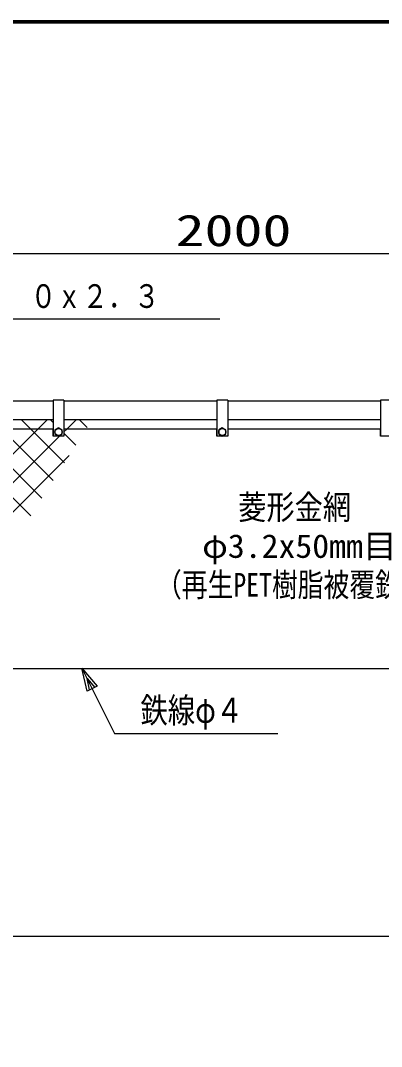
# Model space of a CAD drawing. Units: millimetres, scale not verified. Extents: x -4425 to 4425, y -3150 to 3150.
# Drawn here: x -2014 to -1352, y 1046 to 2925 of the extents above; entities that cross this region are included whole.
import ezdxf
from ezdxf.enums import TextEntityAlignment as Align

# ---------------------------------------------------------------- set-up
doc = ezdxf.new("R2010")
doc.units = ezdxf.units.MM
doc.header["$LTSCALE"] = 20
for name, color, linetype, lineweight in [('0-0_1', 7, 'Continuous', 25), ('0-1_EXTCNT-L', 1, 'Continuous', 25), ('0-4_Hatch', 8, 'Continuous', 25), ('0-5_WAKU', 7, 'Continuous', 25)]:
    doc.layers.add(name, color=color, linetype=linetype, lineweight=lineweight)
doc.styles.add('ＭＳ ゴシック', font='')
doc.styles.get('ＭＳ ゴシック').set_extended_font_data('MS Gothic')

msp = doc.modelspace()

# ---------------------------------------------------------------- linework, layer by layer
at = {"layer": '0-0_1'}
for p, q in [((-1953.99, 2227.43), (-2233.99, 2227.43)), ((-1953.99, 2229.43), (-1953.99, 2163.43)), ((-1933.99, 2229.43), (-1953.99, 2229.43)), ((-1933.99, 2229.43), (-1933.99, 2163.43)), ((-1653.99, 2227.43), (-1933.99, 2227.43)), ((-1653.99, 2229.43), (-1653.99, 2163.43)), ((-1633.99, 2229.43), (-1653.99, 2229.43)), ((-1633.99, 2229.43), (-1633.99, 2163.43)), ((-1353.99, 2227.43), (-1633.99, 2227.43)), ((-1353.99, 2229.43), (-1353.99, 2163.43)), ((-1333.99, 2229.43), (-1353.99, 2229.43)), ((-1953.99, 2193.43), (-2233.99, 2193.43)), ((-1653.99, 2193.43), (-1933.99, 2193.43)), ((-1353.99, 2193.43), (-1633.99, 2193.43)), ((-1953.99, 2176.43), (-2233.99, 2176.43)), ((-1953.99, 2176.43), (-2233.99, 2176.43)), ((-1933.99, 2163.43), (-1953.99, 2163.43)), ((-1933.99, 2163.43), (-1953.99, 2163.43)), ((-1653.99, 2176.43), (-1933.99, 2176.43)), ((-1653.99, 2176.43), (-1933.99, 2176.43)), ((-1633.99, 2163.43), (-1653.99, 2163.43)), ((-1633.99, 2163.43), (-1653.99, 2163.43)), ((-1353.99, 2176.43), (-1633.99, 2176.43)), ((-1353.99, 2176.43), (-1633.99, 2176.43)), ((-1333.99, 2163.43), (-1353.99, 2163.43)), ((-1333.99, 2163.43), (-1353.99, 2163.43)), ((-123.99, 1737.43), (-3163.99, 1737.43)), ((-123.99, 1247.43), (-3163.99, 1247.43))]:
    msp.add_line(p, q, dxfattribs=at)
at = {"layer": '0-0_1', "color": 4}
for points in [[(-2432.29, 2228.79), (-2315.38, 2378.79), (-1648.63, 2378.79)], [(-1901.17, 1738.79), (-1841.17, 1618.79), (-1541.92, 1618.79)], [(-1887.08, 1698.88), (-1891.78, 1720.01), (-1877.69, 1703.57)]]:
    msp.add_lwpolyline(points, dxfattribs=at)
at = {"layer": '0-0_1'}
for points in [[(-1943.99, 2178.71), (-1950.49, 2174.96), (-1950.49, 2167.45), (-1943.99, 2163.7), (-1937.49, 2167.45), (-1937.49, 2174.96)], [(-1643.99, 2178.71), (-1650.49, 2174.96), (-1650.49, 2167.45), (-1643.99, 2163.7), (-1637.49, 2167.45), (-1637.49, 2174.96)]]:
    msp.add_lwpolyline(points, close=True, dxfattribs=at)
at = {"layer": '0-0_1', "color": 4}
msp.add_lwpolyline([(-1891.78, 1696.53), (-1901.17, 1738.79), (-1872.99, 1705.92)], close=True, dxfattribs=at)
at = {"layer": '0-0_1'}
for centre in [(-1943.99, 2171.21), (-1643.99, 2171.21)]:
    msp.add_circle(centre, 6.5, dxfattribs=at)
at = {"layer": '0-1_EXTCNT-L', "color": 2}
msp.add_line((-2598.99, 2497.91), (-688.99, 2497.91), dxfattribs=at)
at = {"layer": '0-4_Hatch'}
for p, q in [((-1994.58, 2176.43), (-2011.58, 2193.43)), ((-1953.99, 2188.87), (-1958.55, 2193.43)), ((-1891.45, 2179.37), (-1905.52, 2193.43)), ((-1995.01, 2017.76), (-2153.68, 2176.43)), ((-1974.3, 2050.08), (-2100.65, 2176.43)), ((-1953.59, 2082.4), (-2047.62, 2176.43)), ((-1932.88, 2114.73), (-1994.58, 2176.43)), ((-1953.99, 2163.43), (-1953.99, 2176.43)), ((-1933.99, 2176.43), (-1933.99, 2163.43)), ((-1912.17, 2147.05), (-1933.99, 2168.87)), ((-1653.99, 2163.43), (-1653.99, 2176.43)), ((-1633.99, 2176.43), (-1633.99, 2163.43)), ((-1353.99, 2163.43), (-1353.99, 2176.43)), ((-2314.92, 1737.43), (-1924.4, 2127.95))]:
    msp.add_line(p, q, dxfattribs=at)
for points in [[(-3127.43, 1030.99), (-2910.99, 1247.43), (-2668.29, 1490.13), (-2643.99, 1514.43), (-2619.69, 1538.73), (-2420.99, 1737.43), (-1981.99, 2176.43), (-1964.99, 2193.43)], [(-1933.99, 2171.4), (-1928.95, 2176.43), (-1911.95, 2193.43)], [(-3163.99, 941.4), (-2857.95, 1247.43), (-2668.29, 1437.1), (-2643.99, 1461.4), (-2619.69, 1485.7), (-2367.95, 1737.43), (-1941.95, 2163.43)]]:
    msp.add_lwpolyline(points, dxfattribs=at)
at = {"layer": '0-5_WAKU'}
msp.add_line((-4047.89, 2922.86), (4198.11, 2922.86), dxfattribs=at)
msp.add_lwpolyline([(-4049.89, 2924.86), (4200.11, 2924.86), (4200.11, -2925.14), (-4049.89, -2925.14)], close=True, dxfattribs=at)
msp.add_lwpolyline([(-4045.89, -2921.14), (-4045.89, 2920.86), (4196.11, 2920.86)], dxfattribs=at)

# ---------------------------------------------------------------- texts
at = {"layer": '0-0_1', "color": 4, "style": 'ＭＳ ゴシック'}
for s, height, width, p in [('胴縁φ３４．０ｘ２．３', 43.41, 0.8, (-2268.13, 2385.44)), ('菱形金網', 44.6, 0.85, (-1614.79, 1997.92)), ('鉄線φ４', 45.92, 0.8, (-1793.92, 1624.96))]:
    msp.add_text(s, height=height, dxfattribs=dict(at, width=width)).set_placement(p, align=Align.BOTTOM_LEFT)
at = {"layer": '0-1_EXTCNT-L', "color": 3, "style": 'ＭＳ ゴシック', "width": 1.35}
msp.add_text('2000', height=57.77, dxfattribs=at).set_placement((-1729.49, 2494.3), align=Align.BOTTOM_LEFT)
at = {"layer": '0-1_EXTCNT-L', "color": 4, "style": 'ＭＳ ゴシック'}
for s, width, p in [('φ3.2x50mm目', 1.05, (-1680.73, 1927.74)), ('（再生PET樹脂被覆鉄線）', 0.8, (-1765.38, 1856.86))]:
    msp.add_text(s, height=43.3, dxfattribs=dict(at, width=width)).set_placement(p, align=Align.BOTTOM_LEFT)

doc.saveas('drawing.dxf')
